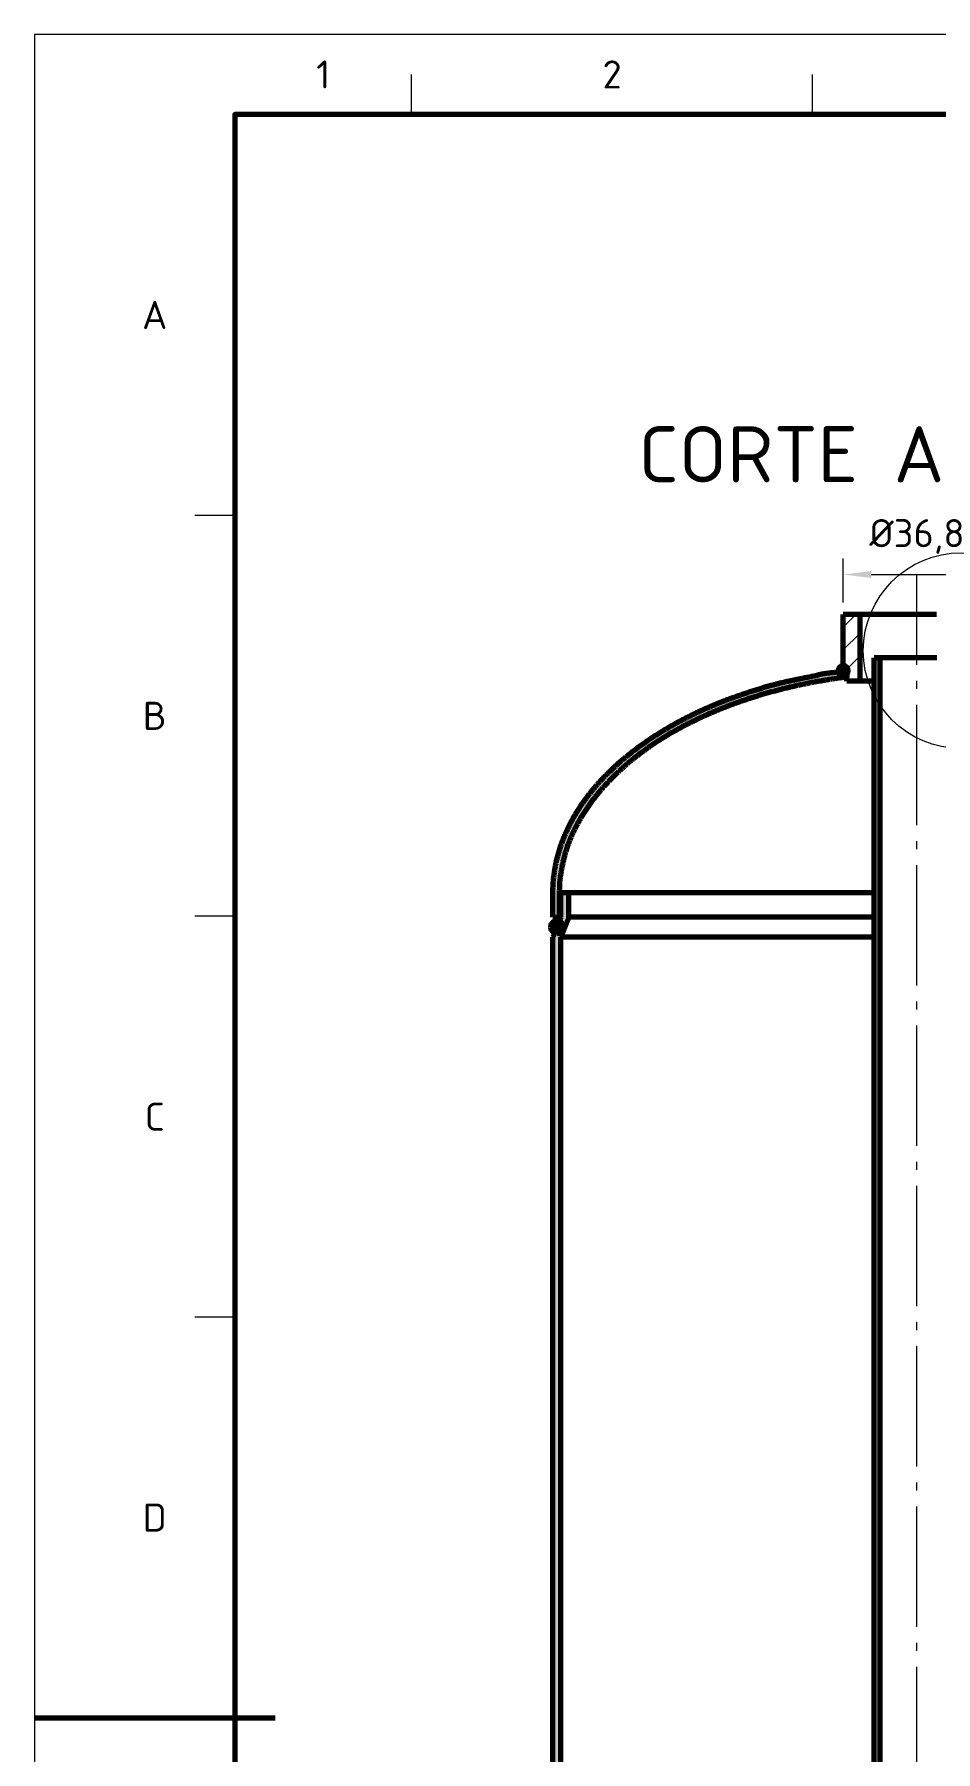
# Model space of a CAD drawing. Header units: millimetres. Extents: x 0 to 2208, y 0 to 420.
# Drawn here: x 480 to 592.3, y 205.8 to 420 of the extents above; entities that cross this region are included whole.
import ezdxf
from ezdxf.enums import TextEntityAlignment as Align

# ---------------------------------------------------------------- set-up
doc = ezdxf.new("R2010")
doc.units = ezdxf.units.MM
doc.linetypes.add('IRAM-F-TRAZO-PUNTO', pattern=[20, 15, -2, 1, -2])
for name, color, linetype, lineweight in [('01-VISIBLE', 7, 'CONTINUOUS', 70), ('03-EJE', 1, 'IRAM-F-TRAZO-PUNTO', 18), ('04-COTA', 3, 'CONTINUOUS', 18), ('05-RAYADO', 8, 'CONTINUOUS', 18), ('06-TEXTO', 7, 'CONTINUOUS', 25), ('07-RECUADRO', 7, 'CONTINUOUS', 70), ('08-FINA', 5, 'CONTINUOUS', 18)]:
    doc.layers.add(name, color=color, linetype=linetype, lineweight=lineweight)
doc.styles.add('ISO3098', font='isocpeur.ttf')
doc.dimstyles.new('FLAMA-IRAM', dxfattribs={"dimtxt": 3.5, "dimasz": 3.5, "dimexe": 2, "dimexo": 1.5, "dimgap": 1, "dimtad": 1, "dimdec": 1, "dimtxsty": 'ISO3098', "dimblk": 'IRAM_FLECHA', "dimblk1": 'IRAM_FLECHA', "dimblk2": 'IRAM_FLECHA', "dimcen": 2.5, "dimclrd": 256, "dimclre": 256, "dimclrt": 256, "dimazin": 3, "dimtfac": 1, "dimtmove": 0, "dimatfit": 3, "dimlwd": 18, "dimlwe": 18})

# ---------------------------------------------------------------- blocks, each defined once
blk = doc.blocks.new('IRAM_FLECHA')
blk.add_solid([(0, 0), (-1, 0.125), (-1, -0.125)])

msp = doc.modelspace()

# ---------------------------------------------------------------- hatches: boundary and pattern name
at = {"layer": '05-RAYADO'}
h = msp.add_hatch(dxfattribs=at)
h.set_pattern_fill('ANSI31', scale=0.62992)
h.paths.add_polyline_path([(582.906, 339.321), (581.245, 339.321), (581.245, 340.625), (580.8, 340.625), (580.8, 347.625), (582.906, 347.625)])
h = msp.add_hatch(color=7, dxfattribs=at)
h.dxf.hatch_style = 1
h.paths.add_polyline_path([(545.425, 309.905), (544.625, 309.905), (544.625, 312.905), (544.625, 313.03), (544.627, 313.154), (544.629, 313.279), (544.632, 313.404), (544.636, 313.528), (544.641, 313.653), (544.646, 313.777), (544.653, 313.902), (544.661, 314.026), (544.669, 314.15), (544.678, 314.275), (544.688, 314.399), (544.699, 314.523), (544.711, 314.647), (544.724, 314.771), (544.738, 314.895), (544.752, 315.018), (544.767, 315.142), (544.784, 315.266), (544.801, 315.389), (544.819, 315.512), (544.838, 315.636), (544.857, 315.759), (544.878, 315.881), (544.899, 316.004), (544.921, 316.127), (544.944, 316.249), (544.968, 316.372), (544.993, 316.494), (545.018, 316.616), (545.045, 316.737), (545.072, 316.859), (545.1, 316.981), (545.129, 317.102), (545.158, 317.223), (545.189, 317.344), (545.22, 317.464), (545.252, 317.585), (545.285, 317.705), (545.318, 317.825), (545.353, 317.945), (545.388, 318.064), (545.424, 318.183), (545.461, 318.302), (545.498, 318.421), (545.537, 318.54), (545.576, 318.658), (545.616, 318.776), (545.656, 318.894), (545.698, 319.012), (545.74, 319.129), (545.783, 319.246), (545.826, 319.363), (545.871, 319.479), (545.916, 319.595), (545.961, 319.711), (546.008, 319.827), (546.055, 319.942), (546.103, 320.057), (546.152, 320.172), (546.201, 320.286), (546.251, 320.4), (546.302, 320.514), (546.353, 320.628), (546.405, 320.741), (546.458, 320.854), (546.511, 320.966), (546.566, 321.078), (546.62, 321.19), (546.676, 321.302), (546.732, 321.413), (546.788, 321.524), (546.846, 321.635), (546.904, 321.745), (546.962, 321.855), (547.022, 321.965), (547.081, 322.074), (547.142, 322.183), (547.203, 322.292), (547.265, 322.4), (547.327, 322.508), (547.39, 322.615), (547.453, 322.723), (547.517, 322.83), (547.582, 322.936), (547.647, 323.042), (547.713, 323.148), (547.779, 323.254), (547.846, 323.359), (547.913, 323.464), (547.981, 323.568), (548.05, 323.672), (548.119, 323.776), (548.188, 323.879), (548.259, 323.982), (548.329, 324.085), (548.4, 324.187), (548.472, 324.289), (548.544, 324.391), (548.617, 324.492), (548.69, 324.593), (548.764, 324.693), (548.838, 324.793), (548.913, 324.893), (548.988, 324.992), (549.064, 325.091), (549.14, 325.19), (549.216, 325.288), (549.293, 325.386), (549.371, 325.484), (549.449, 325.581), (549.527, 325.678), (549.606, 325.774), (549.686, 325.87), (549.765, 325.966), (549.846, 326.061), (549.926, 326.156), (550.007, 326.251), (550.089, 326.345), (550.171, 326.439), (550.253, 326.532), (550.336, 326.626), (550.419, 326.718), (550.503, 326.811), (550.587, 326.903), (550.671, 326.995), (550.756, 327.086), (550.841, 327.177), (550.927, 327.267), (551.012, 327.358), (551.099, 327.448), (551.185, 327.537), (551.273, 327.626), (551.36, 327.715), (551.448, 327.803), (551.536, 327.891), (551.624, 327.979), (551.713, 328.067), (551.802, 328.153), (551.892, 328.24), (551.982, 328.326), (552.072, 328.412), (552.163, 328.498), (552.254, 328.583), (552.345, 328.668), (552.437, 328.752), (552.529, 328.836), (552.621, 328.92), (552.713, 329.004), (552.806, 329.087), (552.899, 329.169), (552.993, 329.252), (553.087, 329.334), (553.181, 329.415), (553.275, 329.497), (553.37, 329.578), (553.465, 329.658), (553.56, 329.739), (553.656, 329.819), (553.752, 329.898), (553.848, 329.977), (553.944, 330.056), (554.041, 330.135), (554.138, 330.213), (554.235, 330.291), (554.333, 330.368), (554.431, 330.446), (554.529, 330.522), (554.627, 330.599), (554.726, 330.675), (554.825, 330.751), (554.924, 330.826), (555.023, 330.901), (555.123, 330.976), (555.223, 331.051), (555.323, 331.125), (555.423, 331.199), (555.524, 331.272), (555.625, 331.345), (555.726, 331.418), (555.827, 331.491), (555.929, 331.563), (556.031, 331.635), (556.133, 331.706), (556.235, 331.777), (556.338, 331.848), (556.44, 331.919), (556.543, 331.989), (556.647, 332.059), (556.75, 332.128), (556.854, 332.197), (556.957, 332.266), (557.061, 332.335), (557.166, 332.403), (557.27, 332.471), (557.375, 332.539), (557.48, 332.606), (557.585, 332.673), (557.69, 332.74), (557.795, 332.806), (557.901, 332.872), (558.007, 332.938), (558.113, 333.003), (558.219, 333.069), (558.325, 333.133), (558.432, 333.198), (558.539, 333.262), (558.646, 333.326), (558.753, 333.39), (558.86, 333.453), (558.968, 333.516), (559.076, 333.578), (559.183, 333.641), (559.292, 333.703), (559.4, 333.765), (559.508, 333.826), (559.617, 333.887), (559.725, 333.948), (559.834, 334.009), (559.943, 334.069), (560.053, 334.129), (560.162, 334.188), (560.272, 334.248), (560.381, 334.307), (560.491, 334.365), (560.601, 334.424), (560.712, 334.482), (560.822, 334.54), (560.933, 334.597), (561.043, 334.655), (561.154, 334.712), (561.265, 334.768), (561.376, 334.825), (561.487, 334.881), (561.599, 334.937), (561.71, 334.992), (561.822, 335.047), (561.934, 335.102), (562.046, 335.157), (562.158, 335.211), (562.27, 335.266), (562.382, 335.319), (562.495, 335.373), (562.608, 335.426), (562.72, 335.479), (562.833, 335.532), (562.946, 335.584), (563.059, 335.637), (563.173, 335.689), (563.286, 335.74), (563.4, 335.792), (563.513, 335.843), (563.627, 335.894), (563.741, 335.944), (563.855, 335.995), (563.969, 336.045), (564.083, 336.094), (564.198, 336.144), (564.312, 336.193), (564.427, 336.242), (564.541, 336.291), (564.656, 336.339), (564.771, 336.387), (564.886, 336.435), (565.001, 336.483), (565.117, 336.53), (565.232, 336.577), (565.347, 336.624), (565.463, 336.67), (565.579, 336.716), (565.695, 336.762), (565.811, 336.808), (565.927, 336.853), (566.043, 336.898), (566.159, 336.943), (566.276, 336.987), (566.392, 337.031), (566.509, 337.075), (566.626, 337.119), (566.742, 337.162), (566.859, 337.205), (566.976, 337.248), (567.094, 337.29), (567.211, 337.332), (567.328, 337.374), (567.446, 337.416), (567.563, 337.457), (567.681, 337.499), (567.798, 337.539), (567.916, 337.58), (568.034, 337.621), (568.152, 337.661), (568.27, 337.701), (568.388, 337.741), (568.506, 337.78), (568.624, 337.819), (568.743, 337.859), (568.861, 337.898), (568.98, 337.936), (569.098, 337.975), (569.217, 338.013), (569.335, 338.051), (569.454, 338.089), (569.573, 338.127), (569.691, 338.165), (569.81, 338.202), (569.929, 338.24), (570.048, 338.277), (570.167, 338.314), (570.286, 338.351), (570.405, 338.387), (570.524, 338.424), (570.644, 338.46), (570.763, 338.496), (570.882, 338.531), (571.002, 338.567), (571.121, 338.602), (571.241, 338.637), (571.361, 338.672), (571.48, 338.706), (571.6, 338.74), (571.72, 338.773), (571.84, 338.806), (571.961, 338.839), (572.081, 338.872), (572.201, 338.904), (572.322, 338.936), (572.442, 338.967), (572.563, 338.998), (572.684, 339.028), (572.805, 339.059), (572.926, 339.089), (573.047, 339.118), (573.168, 339.147), (573.289, 339.176), (573.411, 339.204), (573.532, 339.232), (573.653, 339.26), (573.775, 339.287), (573.897, 339.314), (574.018, 339.341), (574.14, 339.367), (574.262, 339.394), (574.384, 339.419), (574.506, 339.445), (574.628, 339.471), (574.75, 339.496), (574.872, 339.522), (574.994, 339.547), (575.116, 339.572), (575.238, 339.596), (575.36, 339.621), (575.482, 339.646), (575.604, 339.671), (575.726, 339.695), (575.849, 339.72), (575.971, 339.744), (576.093, 339.769), (576.215, 339.793), (576.337, 339.818), (576.459, 339.842), (576.582, 339.867), (576.704, 339.892), (576.826, 339.917), (576.948, 339.942), (577.07, 339.968), (577.192, 339.994), (577.313, 340.021), (577.435, 340.049), (577.555, 340.08), (577.675, 340.115), (577.795, 340.149), (577.916, 340.178), (578.038, 340.201), (578.161, 340.222), (578.284, 340.242), (578.407, 340.26), (578.531, 340.278), (578.654, 340.295), (578.778, 340.312), (578.901, 340.329), (579.025, 340.345), (579.148, 340.362), (579.272, 340.378), (579.395, 340.394), (579.519, 340.409), (579.643, 340.425), (579.766, 340.441), (579.89, 340.457), (580.013, 340.472), (580.137, 340.488), (580.261, 340.503), (580.384, 340.518), (580.508, 340.534), (580.632, 340.549), (580.755, 340.564), (580.879, 340.579), (581.003, 340.595), (581.126, 340.61), (581.25, 340.625), (581.25, 339.821), (581.129, 339.806), (581.009, 339.791), (580.888, 339.776), (580.768, 339.76), (580.647, 339.744), (580.527, 339.728), (580.407, 339.712), (580.286, 339.696), (580.166, 339.679), (580.045, 339.662), (579.925, 339.645), (579.805, 339.628), (579.685, 339.61), (579.564, 339.592), (579.444, 339.574), (579.324, 339.556), (579.204, 339.538), (579.084, 339.519), (578.964, 339.501), (578.844, 339.482), (578.724, 339.462), (578.604, 339.443), (578.484, 339.423), (578.364, 339.404), (578.244, 339.383), (578.125, 339.363), (578.005, 339.343), (577.885, 339.322), (577.765, 339.301), (577.646, 339.28), (577.526, 339.259), (577.407, 339.237), (577.287, 339.215), (577.168, 339.193), (577.048, 339.171), (576.929, 339.148), (576.809, 339.126), (576.69, 339.103), (576.571, 339.08), (576.452, 339.057), (576.332, 339.033), (576.213, 339.009), (576.094, 338.985), (575.975, 338.961), (575.856, 338.937), (575.737, 338.912), (575.618, 338.887), (575.499, 338.862), (575.38, 338.837), (575.262, 338.811), (575.143, 338.786), (575.024, 338.76), (574.905, 338.733), (574.787, 338.707), (574.668, 338.68), (574.55, 338.654), (574.431, 338.627), (574.313, 338.599), (574.195, 338.572), (574.076, 338.544), (573.958, 338.516), (573.84, 338.488), (573.722, 338.459), (573.604, 338.431), (573.486, 338.402), (573.368, 338.373), (573.25, 338.343), (573.132, 338.314), (573.014, 338.284), (572.896, 338.254), (572.779, 338.224), (572.661, 338.193), (572.544, 338.163), (572.426, 338.132), (572.309, 338.101), (572.191, 338.069), (572.074, 338.038), (571.957, 338.006), (571.839, 337.974), (571.722, 337.941), (571.605, 337.909), (571.488, 337.876), (571.371, 337.843), (571.255, 337.81), (571.138, 337.776), (571.021, 337.743), (570.904, 337.709), (570.788, 337.675), (570.671, 337.64), (570.555, 337.606), (570.438, 337.571), (570.322, 337.536), (570.206, 337.5), (570.09, 337.465), (569.974, 337.429), (569.857, 337.393), (569.742, 337.357), (569.626, 337.32), (569.51, 337.283), (569.394, 337.246), (569.278, 337.209), (569.163, 337.171), (569.047, 337.134), (568.932, 337.096), (568.817, 337.057), (568.701, 337.019), (568.586, 336.98), (568.471, 336.941), (568.356, 336.902), (568.241, 336.863), (568.126, 336.823), (568.012, 336.783), (567.897, 336.743), (567.782, 336.702), (567.668, 336.662), (567.554, 336.621), (567.439, 336.58), (567.325, 336.538), (567.211, 336.497), (567.097, 336.455), (566.983, 336.412), (566.869, 336.37), (566.755, 336.327), (566.642, 336.284), (566.528, 336.241), (566.415, 336.198), (566.301, 336.154), (566.188, 336.11), (566.075, 336.066), (565.962, 336.022), (565.849, 335.977), (565.736, 335.932), (565.623, 335.887), (565.51, 335.841), (565.398, 335.796), (565.285, 335.75), (565.173, 335.703), (565.061, 335.657), (564.949, 335.61), (564.837, 335.563), (564.725, 335.516), (564.613, 335.468), (564.501, 335.42), (564.39, 335.372), (564.278, 335.324), (564.167, 335.275), (564.055, 335.226), (563.944, 335.177), (563.833, 335.128), (563.722, 335.078), (563.612, 335.028), (563.501, 334.978), (563.391, 334.928), (563.28, 334.877), (563.17, 334.826), (563.06, 334.775), (562.95, 334.723), (562.84, 334.671), (562.73, 334.619), (562.62, 334.567), (562.511, 334.514), (562.402, 334.461), (562.292, 334.408), (562.183, 334.354), (562.074, 334.301), (561.965, 334.247), (561.857, 334.192), (561.748, 334.138), (561.64, 334.083), (561.532, 334.028), (561.423, 333.972), (561.315, 333.916), (561.208, 333.86), (561.1, 333.804), (560.992, 333.748), (560.885, 333.691), (560.778, 333.634), (560.671, 333.576), (560.564, 333.518), (560.457, 333.46), (560.351, 333.402), (560.244, 333.344), (560.138, 333.285), (560.032, 333.226), (559.926, 333.166), (559.82, 333.106), (559.714, 333.046), (559.609, 332.986), (559.504, 332.925), (559.398, 332.864), (559.293, 332.803), (559.189, 332.742), (559.084, 332.68), (558.98, 332.618), (558.875, 332.555), (558.771, 332.493), (558.667, 332.43), (558.564, 332.366), (558.46, 332.303), (558.357, 332.239), (558.254, 332.175), (558.151, 332.11), (558.048, 332.045), (557.946, 331.98), (557.843, 331.915), (557.741, 331.849), (557.639, 331.783), (557.537, 331.716), (557.436, 331.65), (557.334, 331.583), (557.233, 331.515), (557.132, 331.448), (557.031, 331.38), (556.931, 331.312), (556.831, 331.243), (556.731, 331.174), (556.631, 331.105), (556.531, 331.035), (556.432, 330.966), (556.332, 330.895), (556.233, 330.825), (556.135, 330.754), (556.036, 330.683), (555.938, 330.612), (555.84, 330.54), (555.742, 330.468), (555.645, 330.395), (555.547, 330.322), (555.45, 330.249), (555.353, 330.176), (555.257, 330.102), (555.16, 330.028), (555.064, 329.954), (554.969, 329.879), (554.873, 329.804), (554.778, 329.729), (554.683, 329.653), (554.588, 329.577), (554.494, 329.501), (554.399, 329.424), (554.305, 329.347), (554.212, 329.269), (554.118, 329.192), (554.025, 329.114), (553.932, 329.035), (553.84, 328.956), (553.748, 328.877), (553.656, 328.798), (553.564, 328.718), (553.473, 328.638), (553.382, 328.557), (553.291, 328.477), (553.201, 328.396), (553.11, 328.314), (553.021, 328.232), (552.931, 328.15), (552.842, 328.067), (552.753, 327.985), (552.665, 327.901), (552.576, 327.818), (552.489, 327.734), (552.401, 327.65), (552.314, 327.565), (552.227, 327.48), (552.141, 327.395), (552.054, 327.309), (551.969, 327.223), (551.883, 327.136), (551.798, 327.05), (551.713, 326.963), (551.629, 326.875), (551.545, 326.787), (551.462, 326.699), (551.378, 326.611), (551.296, 326.522), (551.213, 326.432), (551.131, 326.343), (551.05, 326.253), (550.968, 326.162), (550.887, 326.072), (550.807, 325.981), (550.727, 325.889), (550.647, 325.797), (550.568, 325.705), (550.489, 325.613), (550.411, 325.52), (550.333, 325.427), (550.256, 325.333), (550.179, 325.239), (550.102, 325.145), (550.026, 325.05), (549.95, 324.955), (549.875, 324.86), (549.8, 324.764), (549.725, 324.668), (549.651, 324.572), (549.578, 324.475), (549.505, 324.378), (549.432, 324.28), (549.36, 324.183), (549.289, 324.084), (549.218, 323.986), (549.147, 323.887), (549.077, 323.788), (549.007, 323.688), (548.938, 323.588), (548.87, 323.488), (548.802, 323.387), (548.734, 323.286), (548.667, 323.185), (548.601, 323.083), (548.535, 322.981), (548.47, 322.878), (548.405, 322.775), (548.341, 322.672), (548.278, 322.569), (548.215, 322.465), (548.152, 322.36), (548.091, 322.256), (548.029, 322.151), (547.969, 322.045), (547.909, 321.94), (547.85, 321.834), (547.791, 321.727), (547.733, 321.621), (547.675, 321.514), (547.619, 321.406), (547.562, 321.299), (547.507, 321.191), (547.451, 321.082), (547.397, 320.974), (547.343, 320.865), (547.29, 320.756), (547.237, 320.646), (547.185, 320.536), (547.133, 320.426), (547.082, 320.316), (547.032, 320.206), (546.982, 320.095), (546.933, 319.984), (546.884, 319.872), (546.837, 319.761), (546.789, 319.649), (546.743, 319.537), (546.697, 319.424), (546.651, 319.311), (546.607, 319.198), (546.563, 319.085), (546.521, 318.971), (546.479, 318.857), (546.437, 318.743), (546.397, 318.628), (546.358, 318.513), (546.32, 318.398), (546.282, 318.282), (546.245, 318.166), (546.21, 318.05), (546.175, 317.934), (546.142, 317.817), (546.109, 317.7), (546.077, 317.583), (546.046, 317.465), (546.016, 317.347), (545.987, 317.23), (545.959, 317.111), (545.931, 316.993), (545.904, 316.875), (545.878, 316.756), (545.852, 316.637), (545.827, 316.518), (545.802, 316.399), (545.778, 316.28), (545.755, 316.161), (545.731, 316.042), (545.709, 315.922), (545.686, 315.803), (545.664, 315.684), (545.643, 315.564), (545.622, 315.444), (545.601, 315.325), (545.58, 315.205), (545.56, 315.085), (545.54, 314.965), (545.522, 314.845), (545.506, 314.725), (545.491, 314.604), (545.478, 314.483), (545.467, 314.362), (545.458, 314.241), (545.451, 314.12), (545.445, 313.998), (545.44, 313.877), (545.436, 313.756), (545.432, 313.634), (545.43, 313.513), (545.428, 313.391), (545.427, 313.27), (545.426, 313.148), (545.425, 313.027), (545.425, 312.905)])
h = msp.add_hatch(color=7, dxfattribs=at)
h.dxf.hatch_style = 1
h.paths.add_polyline_path([(580.16, 340.625), (580.168, 340.725), (580.191, 340.823), (580.23, 340.916), (580.282, 341.001), (580.347, 341.078), (580.424, 341.143), (580.509, 341.195), (580.602, 341.234), (580.7, 341.257), (580.8, 341.265), (580.9, 341.257), (580.998, 341.234), (581.091, 341.195), (581.176, 341.143), (581.253, 341.078), (581.318, 341.001), (581.37, 340.916), (581.409, 340.823), (581.432, 340.725), (581.44, 340.625), (581.432, 340.525), (581.409, 340.427), (581.37, 340.334), (581.318, 340.249), (581.253, 340.172), (581.176, 340.107), (581.091, 340.055), (580.998, 340.016), (580.9, 339.993), (580.8, 339.985), (580.7, 339.993), (580.602, 340.016), (580.509, 340.055), (580.424, 340.107), (580.347, 340.172), (580.282, 340.249), (580.23, 340.334), (580.191, 340.427), (580.168, 340.525)])
h = msp.add_hatch(color=7, dxfattribs=at)
h.dxf.hatch_style = 1
h.paths.add_polyline_path([(585.425, 78.775), (584.675, 78.775), (584.675, 342.225), (585.425, 342.225)])
h = msp.add_hatch(color=7, dxfattribs=at)
h.dxf.hatch_style = 1
h.paths.add_polyline_path([(545.625, 66.375), (544.625, 66.375), (544.625, 307.405), (545.625, 309.905), (545.625, 312.905), (546.625, 312.905), (546.625, 309.905), (545.625, 307.405)])
h = msp.add_hatch(color=7, dxfattribs=at)
h.dxf.hatch_style = 1
h.paths.add_polyline_path([(544.325, 308.655), (544.331, 308.755), (544.35, 308.854), (544.381, 308.95), (544.424, 309.041), (544.478, 309.125), (544.542, 309.203), (544.615, 309.272), (544.696, 309.331), (544.784, 309.379), (544.878, 309.416), (544.975, 309.441), (545.075, 309.454), (545.175, 309.454), (545.275, 309.441), (545.372, 309.416), (545.466, 309.379), (545.554, 309.331), (545.635, 309.272), (545.708, 309.203), (545.772, 309.125), (545.826, 309.041), (545.869, 308.95), (545.9, 308.854), (545.919, 308.755), (545.925, 308.655), (545.919, 308.555), (545.9, 308.456), (545.869, 308.361), (545.826, 308.27), (545.772, 308.185), (545.708, 308.108), (545.635, 308.039), (545.554, 307.98), (545.466, 307.931), (545.372, 307.894), (545.275, 307.869), (545.175, 307.857), (545.075, 307.857), (544.975, 307.869), (544.878, 307.894), (544.784, 307.931), (544.696, 307.98), (544.615, 308.039), (544.542, 308.108), (544.478, 308.185), (544.424, 308.27), (544.381, 308.361), (544.35, 308.456), (544.331, 308.555)])

# ---------------------------------------------------------------- linework, layer by layer
at = {"layer": '01-VISIBLE'}
for p, q in [((582.906, 347.625), (580.8, 347.625)), ((580.8, 340.625), (580.8, 347.625)), ((582.906, 339.321), (582.906, 347.625)), ((581.245, 340.625), (580.8, 340.625)), ((581.245, 339.321), (581.245, 340.625)), ((581.25, 340.625), (581.25, 339.821)), ((584.675, 78.775), (584.675, 342.225)), ((585.425, 342.225), (584.675, 342.225)), ((585.425, 78.775), (585.425, 342.225)), ((582.906, 339.321), (581.245, 339.321)), ((544.625, 309.905), (544.625, 312.905)), ((545.425, 312.905), (545.425, 309.905)), ((546.625, 312.905), (545.625, 312.905)), ((545.625, 309.905), (545.625, 312.905)), ((546.625, 309.905), (546.625, 312.905)), ((545.625, 309.905), (544.625, 307.405)), ((544.625, 309.905), (545.425, 309.905)), ((546.625, 309.905), (545.625, 307.405)), ((544.625, 66.375), (544.625, 307.405)), ((545.625, 66.375), (545.625, 307.405))]:
    msp.add_line(p, q, dxfattribs=at)
for points in [[(592.415, 347.625), (592.264, 347.625), (592.113, 347.625), (591.962, 347.625), (591.811, 347.625), (591.66, 347.625), (591.509, 347.625), (591.358, 347.625), (591.207, 347.625), (591.057, 347.625), (590.906, 347.625), (590.755, 347.625), (590.604, 347.625), (590.453, 347.625), (590.302, 347.625), (590.151, 347.625), (590, 347.625), (589.849, 347.625), (589.698, 347.625), (589.547, 347.625), (589.396, 347.625), (589.245, 347.625), (589.094, 347.625), (588.943, 347.625), (588.793, 347.625), (588.642, 347.625), (588.491, 347.625), (588.34, 347.625), (588.189, 347.625), (588.038, 347.625), (587.887, 347.625), (587.736, 347.625), (587.585, 347.625), (587.434, 347.625), (587.283, 347.625), (587.132, 347.625), (586.981, 347.625), (586.83, 347.625), (586.679, 347.625), (586.528, 347.625), (586.378, 347.625), (586.227, 347.625), (586.076, 347.625), (585.925, 347.625), (585.774, 347.625), (585.623, 347.625), (585.472, 347.625), (585.321, 347.625), (585.17, 347.625), (585.019, 347.625), (584.868, 347.625), (584.717, 347.625), (584.566, 347.625), (584.415, 347.625), (584.264, 347.625), (584.113, 347.625), (583.963, 347.625), (583.812, 347.625), (583.661, 347.625), (583.51, 347.625), (583.359, 347.625), (583.208, 347.625), (583.057, 347.625), (582.906, 347.625)], [(544.625, 312.905), (544.626, 313.055), (544.628, 313.205), (544.631, 313.356), (544.635, 313.506), (544.641, 313.656), (544.648, 313.806), (544.656, 313.955), (544.666, 314.105), (544.677, 314.255), (544.689, 314.405), (544.702, 314.554), (544.717, 314.704), (544.733, 314.853), (544.75, 315.002), (544.769, 315.151), (544.788, 315.3), (544.809, 315.448), (544.832, 315.597), (544.855, 315.745), (544.88, 315.893), (544.906, 316.041), (544.933, 316.189), (544.961, 316.336), (544.991, 316.483), (545.021, 316.63), (545.053, 316.777), (545.087, 316.923), (545.121, 317.07), (545.156, 317.216), (545.193, 317.361), (545.231, 317.506), (545.27, 317.651), (545.31, 317.796), (545.351, 317.94), (545.394, 318.084), (545.438, 318.228), (545.482, 318.371), (545.528, 318.514), (545.575, 318.657), (545.623, 318.799), (545.673, 318.941), (545.723, 319.082), (545.774, 319.223), (545.827, 319.364), (545.88, 319.504), (545.935, 319.644), (545.99, 319.783), (546.047, 319.923), (546.105, 320.061), (546.164, 320.199), (546.223, 320.337), (546.284, 320.474), (546.346, 320.611), (546.408, 320.748), (546.472, 320.883), (546.537, 321.019), (546.602, 321.154), (546.669, 321.289), (546.737, 321.423), (546.805, 321.556), (546.874, 321.689), (546.945, 321.822), (547.016, 321.954), (547.088, 322.086), (547.161, 322.217), (547.235, 322.348), (547.31, 322.478), (547.385, 322.608), (547.462, 322.737), (547.539, 322.866), (547.617, 322.994), (547.696, 323.121), (547.776, 323.249), (547.856, 323.375), (547.938, 323.501), (548.02, 323.627), (548.103, 323.752), (548.187, 323.877), (548.271, 324.001), (548.357, 324.124), (548.443, 324.247), (548.529, 324.37), (548.617, 324.492), (548.705, 324.613), (548.794, 324.734), (548.884, 324.854), (548.974, 324.974), (549.065, 325.094), (549.157, 325.212), (549.25, 325.331), (549.343, 325.448), (549.437, 325.566), (549.531, 325.682), (549.626, 325.798), (549.722, 325.914), (549.819, 326.029), (549.916, 326.144), (550.013, 326.258), (550.112, 326.371), (550.21, 326.484), (550.31, 326.596), (550.41, 326.708), (550.511, 326.82), (550.612, 326.931), (550.714, 327.041), (550.816, 327.151), (550.919, 327.26), (551.023, 327.369), (551.127, 327.477), (551.232, 327.584), (551.337, 327.691), (551.442, 327.798), (551.549, 327.904), (551.655, 328.01), (551.763, 328.115), (551.87, 328.219), (551.979, 328.323), (552.087, 328.427), (552.197, 328.53), (552.307, 328.632), (552.417, 328.734), (552.527, 328.835), (552.639, 328.936), (552.75, 329.037), (552.862, 329.137), (552.975, 329.236), (553.088, 329.335), (553.201, 329.433), (553.315, 329.531), (553.429, 329.628), (553.544, 329.725), (553.659, 329.821), (553.775, 329.917), (553.891, 330.013), (554.007, 330.107), (554.124, 330.202), (554.241, 330.296), (554.359, 330.389), (554.477, 330.482), (554.595, 330.574), (554.714, 330.666), (554.833, 330.757), (554.953, 330.848), (555.073, 330.938), (555.193, 331.028), (555.313, 331.118), (555.434, 331.207), (555.556, 331.295), (555.677, 331.383), (555.799, 331.471), (555.922, 331.558), (556.044, 331.644), (556.167, 331.73), (556.291, 331.816), (556.414, 331.901), (556.538, 331.985), (556.663, 332.07), (556.787, 332.153), (556.912, 332.236), (557.038, 332.319), (557.163, 332.402), (557.289, 332.483), (557.415, 332.565), (557.542, 332.646), (557.668, 332.726), (557.795, 332.806), (557.923, 332.886), (558.05, 332.965), (558.178, 333.044), (558.306, 333.122), (558.435, 333.199), (558.563, 333.277), (558.692, 333.354), (558.822, 333.43), (558.951, 333.506), (559.081, 333.582), (559.211, 333.657), (559.341, 333.731), (559.472, 333.805), (559.602, 333.879), (559.733, 333.952), (559.865, 334.025), (559.996, 334.098), (560.128, 334.17), (560.26, 334.241), (560.392, 334.312), (560.524, 334.383), (560.657, 334.453), (560.79, 334.523), (560.923, 334.593), (561.057, 334.661), (561.19, 334.73), (561.324, 334.798), (561.458, 334.866), (561.592, 334.933), (561.726, 335), (561.861, 335.067), (561.996, 335.133), (562.131, 335.198), (562.266, 335.264), (562.401, 335.328), (562.537, 335.393), (562.673, 335.457), (562.809, 335.521), (562.945, 335.584), (563.081, 335.647), (563.218, 335.709), (563.354, 335.771), (563.491, 335.833), (563.628, 335.894), (563.766, 335.955), (563.903, 336.016), (564.041, 336.076), (564.178, 336.136), (564.316, 336.195), (564.454, 336.254), (564.592, 336.312), (564.731, 336.371), (564.869, 336.428), (565.008, 336.486), (565.147, 336.543), (565.286, 336.599), (565.425, 336.655), (565.565, 336.711), (565.704, 336.766), (565.844, 336.821), (565.984, 336.875), (566.124, 336.929), (566.264, 336.983), (566.405, 337.036), (566.545, 337.089), (566.686, 337.141), (566.827, 337.193), (566.968, 337.245), (567.109, 337.296), (567.25, 337.347), (567.392, 337.397), (567.533, 337.447), (567.675, 337.497), (567.817, 337.546), (567.959, 337.595), (568.101, 337.643), (568.243, 337.692), (568.385, 337.74), (568.528, 337.787), (568.67, 337.835), (568.813, 337.882), (568.955, 337.928), (569.098, 337.975), (569.241, 338.021), (569.384, 338.067), (569.527, 338.113), (569.67, 338.158), (569.813, 338.203), (569.956, 338.248), (570.1, 338.293), (570.243, 338.337), (570.387, 338.381), (570.53, 338.425), (570.674, 338.469), (570.818, 338.512), (570.961, 338.555), (571.105, 338.597), (571.25, 338.64), (571.394, 338.681), (571.538, 338.722), (571.683, 338.763), (571.827, 338.803), (571.972, 338.842), (572.117, 338.881), (572.262, 338.92), (572.408, 338.958), (572.553, 338.995), (572.698, 339.032), (572.844, 339.068), (572.99, 339.104), (573.136, 339.139), (573.282, 339.174), (573.428, 339.208), (573.574, 339.242), (573.721, 339.275), (573.867, 339.308), (574.014, 339.34), (574.161, 339.372), (574.307, 339.403), (574.454, 339.434), (574.601, 339.465), (574.748, 339.496), (574.895, 339.526), (575.042, 339.557), (575.189, 339.587), (575.337, 339.617), (575.484, 339.646), (575.631, 339.676), (575.778, 339.706), (575.925, 339.735), (576.072, 339.765), (576.22, 339.794), (576.367, 339.824), (576.514, 339.853), (576.661, 339.883), (576.808, 339.913), (576.955, 339.944), (577.102, 339.975), (577.249, 340.006), (577.395, 340.04), (577.541, 340.076), (577.685, 340.118), (577.83, 340.158), (577.976, 340.19), (578.124, 340.216), (578.272, 340.24), (578.421, 340.262), (578.569, 340.283), (578.718, 340.304), (578.867, 340.324), (579.016, 340.344), (579.165, 340.364), (579.313, 340.383), (579.462, 340.402), (579.611, 340.421), (579.76, 340.44), (579.909, 340.459), (580.058, 340.478), (580.207, 340.496), (580.356, 340.515), (580.505, 340.533), (580.654, 340.552), (580.803, 340.57), (580.952, 340.588), (581.101, 340.607), (581.25, 340.625)], [(592.475, 342.225), (592.325, 342.225), (592.175, 342.225), (592.025, 342.225), (591.875, 342.225), (591.725, 342.225), (591.575, 342.225), (591.425, 342.225), (591.275, 342.225), (591.125, 342.225), (590.975, 342.225), (590.825, 342.225), (590.675, 342.225), (590.525, 342.225), (590.375, 342.225), (590.225, 342.225), (590.075, 342.225), (589.925, 342.225), (589.775, 342.225), (589.625, 342.225), (589.475, 342.225), (589.325, 342.225), (589.175, 342.225), (589.025, 342.225), (588.875, 342.225), (588.725, 342.225), (588.575, 342.225), (588.425, 342.225), (588.275, 342.225), (588.125, 342.225), (587.975, 342.225), (587.825, 342.225), (587.675, 342.225), (587.525, 342.225), (587.375, 342.225), (587.225, 342.225), (587.075, 342.225), (586.925, 342.225), (586.775, 342.225), (586.625, 342.225), (586.475, 342.225), (586.325, 342.225), (586.175, 342.225), (586.025, 342.225), (585.875, 342.225), (585.725, 342.225), (585.575, 342.225), (585.425, 342.225)], [(581.25, 339.821), (581.101, 339.803), (580.952, 339.784), (580.804, 339.765), (580.655, 339.745), (580.506, 339.725), (580.357, 339.705), (580.209, 339.685), (580.06, 339.664), (579.912, 339.643), (579.763, 339.622), (579.615, 339.6), (579.467, 339.578), (579.318, 339.555), (579.17, 339.533), (579.022, 339.51), (578.874, 339.486), (578.725, 339.463), (578.577, 339.439), (578.429, 339.414), (578.281, 339.39), (578.134, 339.365), (577.986, 339.339), (577.838, 339.314), (577.69, 339.288), (577.542, 339.261), (577.395, 339.235), (577.247, 339.208), (577.1, 339.181), (576.952, 339.153), (576.805, 339.125), (576.658, 339.097), (576.51, 339.068), (576.363, 339.039), (576.216, 339.01), (576.069, 338.98), (575.922, 338.95), (575.775, 338.92), (575.628, 338.889), (575.482, 338.858), (575.335, 338.827), (575.188, 338.795), (575.042, 338.763), (574.895, 338.731), (574.749, 338.699), (574.602, 338.666), (574.456, 338.632), (574.31, 338.599), (574.164, 338.565), (574.018, 338.53), (573.872, 338.495), (573.726, 338.46), (573.58, 338.425), (573.435, 338.389), (573.289, 338.353), (573.144, 338.317), (572.998, 338.28), (572.853, 338.243), (572.708, 338.205), (572.562, 338.168), (572.417, 338.13), (572.272, 338.091), (572.128, 338.052), (571.983, 338.013), (571.838, 337.973), (571.693, 337.933), (571.549, 337.893), (571.405, 337.853), (571.26, 337.812), (571.116, 337.77), (570.972, 337.729), (570.828, 337.686), (570.684, 337.644), (570.54, 337.601), (570.397, 337.558), (570.253, 337.515), (570.11, 337.471), (569.966, 337.427), (569.823, 337.382), (569.68, 337.337), (569.537, 337.292), (569.394, 337.246), (569.251, 337.2), (569.109, 337.154), (568.966, 337.107), (568.824, 337.06), (568.682, 337.012), (568.539, 336.964), (568.397, 336.916), (568.255, 336.868), (568.114, 336.819), (567.972, 336.769), (567.831, 336.719), (567.689, 336.669), (567.548, 336.619), (567.407, 336.568), (567.266, 336.517), (567.125, 336.465), (566.984, 336.413), (566.844, 336.361), (566.703, 336.308), (566.563, 336.255), (566.423, 336.201), (566.283, 336.147), (566.143, 336.093), (566.004, 336.038), (565.864, 335.983), (565.725, 335.928), (565.585, 335.872), (565.446, 335.815), (565.308, 335.759), (565.169, 335.702), (565.03, 335.644), (564.892, 335.586), (564.754, 335.528), (564.616, 335.469), (564.478, 335.41), (564.34, 335.351), (564.202, 335.291), (564.065, 335.231), (563.928, 335.17), (563.791, 335.109), (563.654, 335.047), (563.517, 334.986), (563.381, 334.923), (563.245, 334.86), (563.109, 334.797), (562.973, 334.734), (562.837, 334.67), (562.702, 334.605), (562.566, 334.541), (562.431, 334.475), (562.296, 334.41), (562.162, 334.344), (562.027, 334.277), (561.893, 334.21), (561.759, 334.143), (561.625, 334.075), (561.492, 334.007), (561.358, 333.939), (561.225, 333.869), (561.092, 333.8), (560.959, 333.73), (560.827, 333.66), (560.695, 333.589), (560.563, 333.518), (560.431, 333.446), (560.299, 333.374), (560.168, 333.301), (560.037, 333.228), (559.906, 333.155), (559.776, 333.081), (559.645, 333.007), (559.515, 332.932), (559.385, 332.857), (559.256, 332.781), (559.127, 332.705), (558.998, 332.629), (558.869, 332.552), (558.741, 332.474), (558.612, 332.396), (558.484, 332.318), (558.357, 332.239), (558.23, 332.159), (558.103, 332.08), (557.976, 331.999), (557.849, 331.919), (557.723, 331.837), (557.598, 331.756), (557.472, 331.674), (557.347, 331.591), (557.222, 331.508), (557.097, 331.424), (556.973, 331.34), (556.849, 331.256), (556.726, 331.171), (556.602, 331.085), (556.479, 330.999), (556.357, 330.913), (556.235, 330.826), (556.113, 330.738), (555.991, 330.65), (555.87, 330.562), (555.749, 330.473), (555.629, 330.384), (555.509, 330.294), (555.389, 330.203), (555.27, 330.112), (555.151, 330.021), (555.032, 329.929), (554.914, 329.837), (554.797, 329.744), (554.679, 329.65), (554.562, 329.556), (554.446, 329.462), (554.33, 329.367), (554.214, 329.271), (554.099, 329.175), (553.984, 329.079), (553.87, 328.982), (553.756, 328.884), (553.642, 328.786), (553.529, 328.687), (553.416, 328.588), (553.304, 328.489), (553.193, 328.389), (553.082, 328.288), (552.971, 328.187), (552.861, 328.085), (552.751, 327.983), (552.642, 327.88), (552.533, 327.776), (552.425, 327.673), (552.317, 327.568), (552.21, 327.463), (552.103, 327.358), (551.997, 327.252), (551.892, 327.145), (551.787, 327.038), (551.682, 326.93), (551.578, 326.822), (551.475, 326.713), (551.372, 326.604), (551.27, 326.494), (551.169, 326.384), (551.068, 326.273), (550.967, 326.161), (550.868, 326.049), (550.768, 325.937), (550.67, 325.824), (550.572, 325.71), (550.475, 325.596), (550.378, 325.481), (550.282, 325.366), (550.187, 325.25), (550.092, 325.133), (549.999, 325.016), (549.905, 324.899), (549.813, 324.781), (549.721, 324.662), (549.63, 324.543), (549.539, 324.424), (549.449, 324.303), (549.36, 324.183), (549.272, 324.061), (549.185, 323.94), (549.098, 323.817), (549.012, 323.694), (548.926, 323.571), (548.842, 323.447), (548.758, 323.322), (548.676, 323.197), (548.594, 323.072), (548.513, 322.945), (548.432, 322.819), (548.353, 322.691), (548.275, 322.564), (548.197, 322.435), (548.12, 322.306), (548.045, 322.177), (547.97, 322.047), (547.896, 321.916), (547.823, 321.785), (547.751, 321.654), (547.68, 321.522), (547.609, 321.389), (547.54, 321.256), (547.472, 321.122), (547.404, 320.989), (547.338, 320.854), (547.272, 320.719), (547.207, 320.584), (547.143, 320.448), (547.08, 320.312), (547.018, 320.176), (546.957, 320.039), (546.897, 319.901), (546.838, 319.763), (546.779, 319.625), (546.722, 319.487), (546.666, 319.347), (546.611, 319.208), (546.557, 319.068), (546.504, 318.927), (546.453, 318.787), (546.403, 318.645), (546.355, 318.503), (546.307, 318.361), (546.262, 318.218), (546.217, 318.075), (546.174, 317.931), (546.133, 317.787), (546.093, 317.642), (546.055, 317.497), (546.017, 317.352), (545.982, 317.206), (545.947, 317.06), (545.913, 316.914), (545.881, 316.768), (545.849, 316.621), (545.818, 316.474), (545.788, 316.327), (545.758, 316.18), (545.73, 316.033), (545.702, 315.886), (545.674, 315.738), (545.648, 315.591), (545.621, 315.443), (545.595, 315.295), (545.57, 315.147), (545.546, 314.999), (545.523, 314.851), (545.503, 314.702), (545.485, 314.553), (545.471, 314.404), (545.459, 314.255), (545.45, 314.105), (545.443, 313.955), (545.437, 313.805), (545.433, 313.655), (545.43, 313.505), (545.427, 313.355), (545.426, 313.205), (545.425, 313.055), (545.425, 312.905)], [(584.675, 339.321), (584.514, 339.321), (584.353, 339.321), (584.193, 339.321), (584.032, 339.321), (583.871, 339.321), (583.71, 339.321), (583.549, 339.321), (583.388, 339.321), (583.228, 339.321), (583.067, 339.321), (582.906, 339.321)], [(584.675, 312.905), (584.525, 312.905), (584.374, 312.905), (584.224, 312.905), (584.073, 312.905), (583.923, 312.905), (583.773, 312.905), (583.622, 312.905), (583.472, 312.905), (583.321, 312.905), (583.171, 312.905), (583.021, 312.905), (582.87, 312.905), (582.72, 312.905), (582.569, 312.905), (582.419, 312.905), (582.269, 312.905), (582.118, 312.905), (581.968, 312.905), (581.817, 312.905), (581.667, 312.905), (581.517, 312.905), (581.366, 312.905), (581.216, 312.905), (581.066, 312.905), (580.915, 312.905), (580.765, 312.905), (580.614, 312.905), (580.464, 312.905), (580.314, 312.905), (580.163, 312.905), (580.013, 312.905), (579.862, 312.905), (579.712, 312.905), (579.562, 312.905), (579.411, 312.905), (579.261, 312.905), (579.11, 312.905), (578.96, 312.905), (578.81, 312.905), (578.659, 312.905), (578.509, 312.905), (578.358, 312.905), (578.208, 312.905), (578.058, 312.905), (577.907, 312.905), (577.757, 312.905), (577.606, 312.905), (577.456, 312.905), (577.306, 312.905), (577.155, 312.905), (577.005, 312.905), (576.854, 312.905), (576.704, 312.905), (576.554, 312.905), (576.403, 312.905), (576.253, 312.905), (576.102, 312.905), (575.952, 312.905), (575.802, 312.905), (575.651, 312.905), (575.501, 312.905), (575.35, 312.905), (575.2, 312.905), (575.05, 312.905), (574.899, 312.905), (574.749, 312.905), (574.599, 312.905), (574.448, 312.905), (574.298, 312.905), (574.147, 312.905), (573.997, 312.905), (573.847, 312.905), (573.696, 312.905), (573.546, 312.905), (573.395, 312.905), (573.245, 312.905), (573.095, 312.905), (572.944, 312.905), (572.794, 312.905), (572.643, 312.905), (572.493, 312.905), (572.343, 312.905), (572.192, 312.905), (572.042, 312.905), (571.891, 312.905), (571.741, 312.905), (571.591, 312.905), (571.44, 312.905), (571.29, 312.905), (571.139, 312.905), (570.989, 312.905), (570.839, 312.905), (570.688, 312.905), (570.538, 312.905), (570.387, 312.905), (570.237, 312.905), (570.087, 312.905), (569.936, 312.905), (569.786, 312.905), (569.635, 312.905), (569.485, 312.905), (569.335, 312.905), (569.184, 312.905), (569.034, 312.905), (568.883, 312.905), (568.733, 312.905), (568.583, 312.905), (568.432, 312.905), (568.282, 312.905), (568.132, 312.905), (567.981, 312.905), (567.831, 312.905), (567.68, 312.905), (567.53, 312.905), (567.38, 312.905), (567.229, 312.905), (567.079, 312.905), (566.928, 312.905), (566.778, 312.905), (566.628, 312.905), (566.477, 312.905), (566.327, 312.905), (566.176, 312.905), (566.026, 312.905), (565.876, 312.905), (565.725, 312.905), (565.575, 312.905), (565.424, 312.905), (565.274, 312.905), (565.124, 312.905), (564.973, 312.905), (564.823, 312.905), (564.672, 312.905), (564.522, 312.905), (564.372, 312.905), (564.221, 312.905), (564.071, 312.905), (563.92, 312.905), (563.77, 312.905), (563.62, 312.905), (563.469, 312.905), (563.319, 312.905), (563.168, 312.905), (563.018, 312.905), (562.868, 312.905), (562.717, 312.905), (562.567, 312.905), (562.417, 312.905), (562.266, 312.905), (562.116, 312.905), (561.965, 312.905), (561.815, 312.905), (561.665, 312.905), (561.514, 312.905), (561.364, 312.905), (561.213, 312.905), (561.063, 312.905), (560.913, 312.905), (560.762, 312.905), (560.612, 312.905), (560.461, 312.905), (560.311, 312.905), (560.161, 312.905), (560.01, 312.905), (559.86, 312.905), (559.709, 312.905), (559.559, 312.905), (559.409, 312.905), (559.258, 312.905), (559.108, 312.905), (558.957, 312.905), (558.807, 312.905), (558.657, 312.905), (558.506, 312.905), (558.356, 312.905), (558.205, 312.905), (558.055, 312.905), (557.905, 312.905), (557.754, 312.905), (557.604, 312.905), (557.453, 312.905), (557.303, 312.905), (557.153, 312.905), (557.002, 312.905), (556.852, 312.905), (556.701, 312.905), (556.551, 312.905), (556.401, 312.905), (556.25, 312.905), (556.1, 312.905), (555.95, 312.905), (555.799, 312.905), (555.649, 312.905), (555.498, 312.905), (555.348, 312.905), (555.198, 312.905), (555.047, 312.905), (554.897, 312.905), (554.746, 312.905), (554.596, 312.905), (554.446, 312.905), (554.295, 312.905), (554.145, 312.905), (553.994, 312.905), (553.844, 312.905), (553.694, 312.905), (553.543, 312.905), (553.393, 312.905), (553.242, 312.905), (553.092, 312.905), (552.942, 312.905), (552.791, 312.905), (552.641, 312.905), (552.49, 312.905), (552.34, 312.905), (552.19, 312.905), (552.039, 312.905), (551.889, 312.905), (551.738, 312.905), (551.588, 312.905), (551.438, 312.905), (551.287, 312.905), (551.137, 312.905), (550.986, 312.905), (550.836, 312.905), (550.686, 312.905), (550.535, 312.905), (550.385, 312.905), (550.234, 312.905), (550.084, 312.905), (549.934, 312.905), (549.783, 312.905), (549.633, 312.905), (549.483, 312.905), (549.332, 312.905), (549.182, 312.905), (549.031, 312.905), (548.881, 312.905), (548.731, 312.905), (548.58, 312.905), (548.43, 312.905), (548.279, 312.905), (548.129, 312.905), (547.979, 312.905), (547.828, 312.905), (547.678, 312.905), (547.527, 312.905), (547.377, 312.905), (547.227, 312.905), (547.076, 312.905), (546.926, 312.905), (546.775, 312.905), (546.625, 312.905)], [(545.445, 309.455), (545.392, 309.455), (545.338, 309.455), (545.285, 309.455), (545.232, 309.455), (545.178, 309.455), (545.125, 309.455)], [(545.625, 309.905), (545.592, 309.905), (545.558, 309.905), (545.525, 309.905), (545.492, 309.905), (545.458, 309.905), (545.425, 309.905)], [(584.675, 309.905), (584.525, 309.905), (584.374, 309.905), (584.224, 309.905), (584.073, 309.905), (583.923, 309.905), (583.773, 309.905), (583.622, 309.905), (583.472, 309.905), (583.321, 309.905), (583.171, 309.905), (583.021, 309.905), (582.87, 309.905), (582.72, 309.905), (582.569, 309.905), (582.419, 309.905), (582.269, 309.905), (582.118, 309.905), (581.968, 309.905), (581.817, 309.905), (581.667, 309.905), (581.517, 309.905), (581.366, 309.905), (581.216, 309.905), (581.066, 309.905), (580.915, 309.905), (580.765, 309.905), (580.614, 309.905), (580.464, 309.905), (580.314, 309.905), (580.163, 309.905), (580.013, 309.905), (579.862, 309.905), (579.712, 309.905), (579.562, 309.905), (579.411, 309.905), (579.261, 309.905), (579.11, 309.905), (578.96, 309.905), (578.81, 309.905), (578.659, 309.905), (578.509, 309.905), (578.358, 309.905), (578.208, 309.905), (578.058, 309.905), (577.907, 309.905), (577.757, 309.905), (577.606, 309.905), (577.456, 309.905), (577.306, 309.905), (577.155, 309.905), (577.005, 309.905), (576.854, 309.905), (576.704, 309.905), (576.554, 309.905), (576.403, 309.905), (576.253, 309.905), (576.102, 309.905), (575.952, 309.905), (575.802, 309.905), (575.651, 309.905), (575.501, 309.905), (575.35, 309.905), (575.2, 309.905), (575.05, 309.905), (574.899, 309.905), (574.749, 309.905), (574.599, 309.905), (574.448, 309.905), (574.298, 309.905), (574.147, 309.905), (573.997, 309.905), (573.847, 309.905), (573.696, 309.905), (573.546, 309.905), (573.395, 309.905), (573.245, 309.905), (573.095, 309.905), (572.944, 309.905), (572.794, 309.905), (572.643, 309.905), (572.493, 309.905), (572.343, 309.905), (572.192, 309.905), (572.042, 309.905), (571.891, 309.905), (571.741, 309.905), (571.591, 309.905), (571.44, 309.905), (571.29, 309.905), (571.139, 309.905), (570.989, 309.905), (570.839, 309.905), (570.688, 309.905), (570.538, 309.905), (570.387, 309.905), (570.237, 309.905), (570.087, 309.905), (569.936, 309.905), (569.786, 309.905), (569.635, 309.905), (569.485, 309.905), (569.335, 309.905), (569.184, 309.905), (569.034, 309.905), (568.883, 309.905), (568.733, 309.905), (568.583, 309.905), (568.432, 309.905), (568.282, 309.905), (568.132, 309.905), (567.981, 309.905), (567.831, 309.905), (567.68, 309.905), (567.53, 309.905), (567.38, 309.905), (567.229, 309.905), (567.079, 309.905), (566.928, 309.905), (566.778, 309.905), (566.628, 309.905), (566.477, 309.905), (566.327, 309.905), (566.176, 309.905), (566.026, 309.905), (565.876, 309.905), (565.725, 309.905), (565.575, 309.905), (565.424, 309.905), (565.274, 309.905), (565.124, 309.905), (564.973, 309.905), (564.823, 309.905), (564.672, 309.905), (564.522, 309.905), (564.372, 309.905), (564.221, 309.905), (564.071, 309.905), (563.92, 309.905), (563.77, 309.905), (563.62, 309.905), (563.469, 309.905), (563.319, 309.905), (563.168, 309.905), (563.018, 309.905), (562.868, 309.905), (562.717, 309.905), (562.567, 309.905), (562.417, 309.905), (562.266, 309.905), (562.116, 309.905), (561.965, 309.905), (561.815, 309.905), (561.665, 309.905), (561.514, 309.905), (561.364, 309.905), (561.213, 309.905), (561.063, 309.905), (560.913, 309.905), (560.762, 309.905), (560.612, 309.905), (560.461, 309.905), (560.311, 309.905), (560.161, 309.905), (560.01, 309.905), (559.86, 309.905), (559.709, 309.905), (559.559, 309.905), (559.409, 309.905), (559.258, 309.905), (559.108, 309.905), (558.957, 309.905), (558.807, 309.905), (558.657, 309.905), (558.506, 309.905), (558.356, 309.905), (558.205, 309.905), (558.055, 309.905), (557.905, 309.905), (557.754, 309.905), (557.604, 309.905), (557.453, 309.905), (557.303, 309.905), (557.153, 309.905), (557.002, 309.905), (556.852, 309.905), (556.701, 309.905), (556.551, 309.905), (556.401, 309.905), (556.25, 309.905), (556.1, 309.905), (555.95, 309.905), (555.799, 309.905), (555.649, 309.905), (555.498, 309.905), (555.348, 309.905), (555.198, 309.905), (555.047, 309.905), (554.897, 309.905), (554.746, 309.905), (554.596, 309.905), (554.446, 309.905), (554.295, 309.905), (554.145, 309.905), (553.994, 309.905), (553.844, 309.905), (553.694, 309.905), (553.543, 309.905), (553.393, 309.905), (553.242, 309.905), (553.092, 309.905), (552.942, 309.905), (552.791, 309.905), (552.641, 309.905), (552.49, 309.905), (552.34, 309.905), (552.19, 309.905), (552.039, 309.905), (551.889, 309.905), (551.738, 309.905), (551.588, 309.905), (551.438, 309.905), (551.287, 309.905), (551.137, 309.905), (550.986, 309.905), (550.836, 309.905), (550.686, 309.905), (550.535, 309.905), (550.385, 309.905), (550.234, 309.905), (550.084, 309.905), (549.934, 309.905), (549.783, 309.905), (549.633, 309.905), (549.483, 309.905), (549.332, 309.905), (549.182, 309.905), (549.031, 309.905), (548.881, 309.905), (548.731, 309.905), (548.58, 309.905), (548.43, 309.905), (548.279, 309.905), (548.129, 309.905), (547.979, 309.905), (547.828, 309.905), (547.678, 309.905), (547.527, 309.905), (547.377, 309.905), (547.227, 309.905), (547.076, 309.905), (546.926, 309.905), (546.775, 309.905), (546.625, 309.905)], [(584.675, 307.405), (584.525, 307.405), (584.375, 307.405), (584.224, 307.405), (584.074, 307.405), (583.924, 307.405), (583.774, 307.405), (583.624, 307.405), (583.473, 307.405), (583.323, 307.405), (583.173, 307.405), (583.023, 307.405), (582.873, 307.405), (582.722, 307.405), (582.572, 307.405), (582.422, 307.405), (582.272, 307.405), (582.122, 307.405), (581.972, 307.405), (581.821, 307.405), (581.671, 307.405), (581.521, 307.405), (581.371, 307.405), (581.221, 307.405), (581.07, 307.405), (580.92, 307.405), (580.77, 307.405), (580.62, 307.405), (580.47, 307.405), (580.319, 307.405), (580.169, 307.405), (580.019, 307.405), (579.869, 307.405), (579.719, 307.405), (579.568, 307.405), (579.418, 307.405), (579.268, 307.405), (579.118, 307.405), (578.968, 307.405), (578.817, 307.405), (578.667, 307.405), (578.517, 307.405), (578.367, 307.405), (578.217, 307.405), (578.067, 307.405), (577.916, 307.405), (577.766, 307.405), (577.616, 307.405), (577.466, 307.405), (577.316, 307.405), (577.165, 307.405), (577.015, 307.405), (576.865, 307.405), (576.715, 307.405), (576.565, 307.405), (576.414, 307.405), (576.264, 307.405), (576.114, 307.405), (575.964, 307.405), (575.814, 307.405), (575.663, 307.405), (575.513, 307.405), (575.363, 307.405), (575.213, 307.405), (575.063, 307.405), (574.913, 307.405), (574.762, 307.405), (574.612, 307.405), (574.462, 307.405), (574.312, 307.405), (574.162, 307.405), (574.011, 307.405), (573.861, 307.405), (573.711, 307.405), (573.561, 307.405), (573.411, 307.405), (573.26, 307.405), (573.11, 307.405), (572.96, 307.405), (572.81, 307.405), (572.66, 307.405), (572.509, 307.405), (572.359, 307.405), (572.209, 307.405), (572.059, 307.405), (571.909, 307.405), (571.758, 307.405), (571.608, 307.405), (571.458, 307.405), (571.308, 307.405), (571.158, 307.405), (571.008, 307.405), (570.857, 307.405), (570.707, 307.405), (570.557, 307.405), (570.407, 307.405), (570.257, 307.405), (570.106, 307.405), (569.956, 307.405), (569.806, 307.405), (569.656, 307.405), (569.506, 307.405), (569.355, 307.405), (569.205, 307.405), (569.055, 307.405), (568.905, 307.405), (568.755, 307.405), (568.604, 307.405), (568.454, 307.405), (568.304, 307.405), (568.154, 307.405), (568.004, 307.405), (567.853, 307.405), (567.703, 307.405), (567.553, 307.405), (567.403, 307.405), (567.253, 307.405), (567.102, 307.405), (566.952, 307.405), (566.802, 307.405), (566.652, 307.405), (566.502, 307.405), (566.352, 307.405), (566.201, 307.405), (566.051, 307.405), (565.901, 307.405), (565.751, 307.405), (565.601, 307.405), (565.45, 307.405), (565.3, 307.405), (565.15, 307.405), (565, 307.405), (564.85, 307.405), (564.699, 307.405), (564.549, 307.405), (564.399, 307.405), (564.249, 307.405), (564.099, 307.405), (563.948, 307.405), (563.798, 307.405), (563.648, 307.405), (563.498, 307.405), (563.348, 307.405), (563.197, 307.405), (563.047, 307.405), (562.897, 307.405), (562.747, 307.405), (562.597, 307.405), (562.447, 307.405), (562.296, 307.405), (562.146, 307.405), (561.996, 307.405), (561.846, 307.405), (561.696, 307.405), (561.545, 307.405), (561.395, 307.405), (561.245, 307.405), (561.095, 307.405), (560.945, 307.405), (560.794, 307.405), (560.644, 307.405), (560.494, 307.405), (560.344, 307.405), (560.194, 307.405), (560.043, 307.405), (559.893, 307.405), (559.743, 307.405), (559.593, 307.405), (559.443, 307.405), (559.293, 307.405), (559.142, 307.405), (558.992, 307.405), (558.842, 307.405), (558.692, 307.405), (558.542, 307.405), (558.391, 307.405), (558.241, 307.405), (558.091, 307.405), (557.941, 307.405), (557.791, 307.405), (557.64, 307.405), (557.49, 307.405), (557.34, 307.405), (557.19, 307.405), (557.04, 307.405), (556.889, 307.405), (556.739, 307.405), (556.589, 307.405), (556.439, 307.405), (556.289, 307.405), (556.138, 307.405), (555.988, 307.405), (555.838, 307.405), (555.688, 307.405), (555.538, 307.405), (555.388, 307.405), (555.237, 307.405), (555.087, 307.405), (554.937, 307.405), (554.787, 307.405), (554.637, 307.405), (554.486, 307.405), (554.336, 307.405), (554.186, 307.405), (554.036, 307.405), (553.886, 307.405), (553.735, 307.405), (553.585, 307.405), (553.435, 307.405), (553.285, 307.405), (553.135, 307.405), (552.984, 307.405), (552.834, 307.405), (552.684, 307.405), (552.534, 307.405), (552.384, 307.405), (552.233, 307.405), (552.083, 307.405), (551.933, 307.405), (551.783, 307.405), (551.633, 307.405), (551.482, 307.405), (551.332, 307.405), (551.182, 307.405), (551.032, 307.405), (550.882, 307.405), (550.732, 307.405), (550.581, 307.405), (550.431, 307.405), (550.281, 307.405), (550.131, 307.405), (549.981, 307.405), (549.83, 307.405), (549.68, 307.405), (549.53, 307.405), (549.38, 307.405), (549.23, 307.405), (549.079, 307.405), (548.929, 307.405), (548.779, 307.405), (548.629, 307.405), (548.479, 307.405), (548.328, 307.405), (548.178, 307.405), (548.028, 307.405), (547.878, 307.405), (547.728, 307.405), (547.577, 307.405), (547.427, 307.405), (547.277, 307.405), (547.127, 307.405), (546.977, 307.405), (546.827, 307.405), (546.676, 307.405), (546.526, 307.405), (546.376, 307.405), (546.226, 307.405), (546.076, 307.405), (545.925, 307.405), (545.775, 307.405), (545.625, 307.405)]]:
    msp.add_lwpolyline(points, dxfattribs=at)
for centre, radius, start, end in [((580.8, 340.625), 0.64, 90, 180), ((580.8, 340.625), 0.64, 180, -90), ((580.8, 340.625), 0.64, -90, 90), ((545.125, 308.655), 0.8, 90, 180), ((545.125, 308.655), 0.8, 180, -90), ((545.125, 308.655), 0.8, -90, 90)]:
    msp.add_arc(centre, radius, start, end, dxfattribs=at)
at = {"layer": '03-EJE'}
msp.add_line((590, 61.375), (590, 352.625), dxfattribs=at)
at = {"layer": '07-RECUADRO'}
msp.add_line((480, 210), (510, 210), dxfattribs=at)
msp.add_lwpolyline([(505, 10), (1064, 10), (1064, 410), (505, 410)], close=True, dxfattribs=at)
at = {"layer": '08-FINA'}
for p, q in [((527, 410), (527, 415)), ((577, 410), (577, 415)), ((505, 360), (500, 360)), ((505, 310), (500, 310)), ((505, 260), (500, 260))]:
    msp.add_line(p, q, dxfattribs=at)
msp.add_lwpolyline([(480, 0), (1074, 0), (1074, 420), (480, 420)], close=True, dxfattribs=at)
msp.add_circle((595.52, 343.125), 12.208, dxfattribs=at)

# ---------------------------------------------------------------- texts
at = {"layer": '06-TEXTO', "style": 'ISO3098'}
for s, height, p in [('1', 3.5, (516, 415)), ('2', 3.5, (552, 415)), ('A', 3.5, (495, 385)), ('CORTE A-A (1:2)', 7, (590, 367.625)), ('B', 3.5, (495, 335)), ('C', 3.5, (495, 285)), ('D', 3.5, (495, 235))]:
    msp.add_text(s, height=height, dxfattribs=at).set_placement(p, align=Align.MIDDLE_CENTER)

# ---------------------------------------------------------------- dimensions: what is measured, and where the dimension line sits
at = {"layer": '04-COTA'}
msp.add_linear_dim(base=(580.8, 352.625), p1=(580.8, 347.625), p2=(599.2, 347.625), dimstyle='FLAMA-IRAM', override={"dimlfac": 2, "dimpost": '%%c<>'}, dxfattribs=at).render()

doc.saveas('drawing.dxf')
